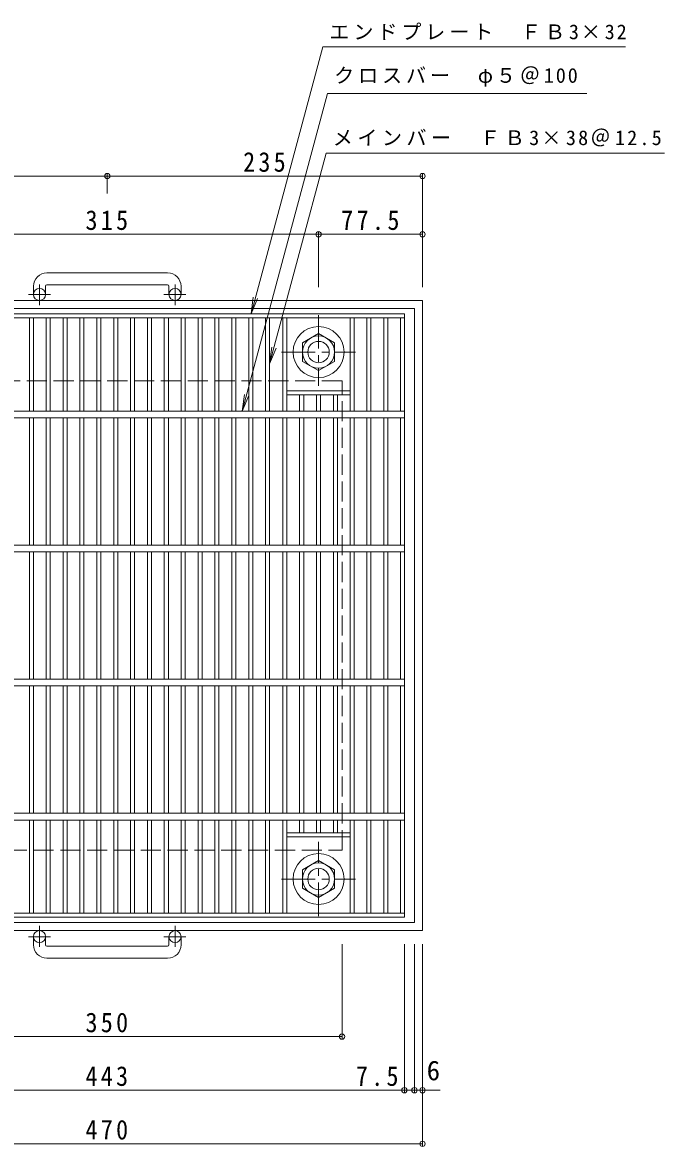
# Model space of a CAD drawing. Units: millimetres at full size, sheet at 1:5. Extents: x -767 to 798, y -688 to 573.
# Drawn here: x -386 to 93, y -265 to 573 of the extents above; entities that cross this region are included whole.
import ezdxf
from ezdxf.enums import TextEntityAlignment as Align

# ---------------------------------------------------------------- set-up
doc = ezdxf.new("R2010")
doc.units = ezdxf.units.MM
doc.header["$LTSCALE"] = 5
doc.header["$PDMODE"] = 32
doc.header["$PDSIZE"] = 4
doc.linetypes.add('CHAIN1', pattern=[8, 5, -1, 1, -1])
doc.linetypes.add('DASHED3', pattern=[4, 3, -1])
for name, color, linetype, lineweight in [('E-1', 2, 'Continuous', 9), ('E-2', 3, 'Continuous', 9), ('E-4', 7, 'Continuous', 9), ('E-5', 7, 'Continuous', 9)]:
    doc.layers.add(name, color=color, linetype=linetype, lineweight=lineweight)
doc.styles.add('ＭＳ ゴシック', font='')
doc.styles.get('ＭＳ ゴシック').set_extended_font_data('MS Gothic')

msp = doc.modelspace()

# ---------------------------------------------------------------- linework, layer by layer
at = {"layer": 'E-1'}
for p, q in [((-277.517, 386.546), (-367.517, 386.546)), ((-367.517, 377.546), (-277.517, 377.546)), ((-377.517, 376.546), (-377.517, 370.446)), ((-368.517, 376.546), (-368.517, 370.446)), ((-276.517, 376.546), (-276.517, 370.446)), ((-267.517, 376.546), (-267.517, 370.446)), ((-87.517, 365.946), (-557.517, 365.946)), ((-87.517, 365.946), (-87.517, -104.054)), ((-93.517, 359.946), (-551.517, 359.946)), ((-93.517, 359.946), (-93.517, -98.054)), ((-177.017, 334.375), (-165.017, 341.303)), ((-165.017, 341.303), (-153.017, 334.375)), ((-177.017, 320.518), (-177.017, 334.375)), ((-153.017, 334.375), (-153.017, 320.518)), ((-165.017, 313.59), (-177.017, 320.518)), ((-153.017, 320.518), (-165.017, 313.59)), ((-165.077, -51.697), (-177.077, -58.626)), ((-177.017, -58.626), (-177.017, -72.482)), ((-153.077, -58.626), (-165.077, -51.697)), ((-153.017, -72.482), (-153.017, -58.626)), ((-177.017, -72.482), (-165.017, -79.411)), ((-165.017, -79.411), (-153.017, -72.482)), ((-93.517, -98.054), (-551.517, -98.054)), ((-87.517, -104.054), (-557.517, -104.054)), ((-377.517, -114.654), (-377.517, -108.554)), ((-368.517, -114.654), (-368.517, -108.554)), ((-276.517, -114.654), (-276.517, -108.554)), ((-267.517, -114.654), (-267.517, -108.554)), ((-367.517, -115.654), (-277.517, -115.654)), ((-277.517, -124.653), (-367.517, -124.653))]:
    msp.add_line(p, q, dxfattribs=at)
at = {"layer": 'E-1', "linetype": 'CHAIN1'}
for p, q in [((-373.017, 362.339), (-373.017, 377.936)), ((-272.017, 362.339), (-272.017, 377.936)), ((-364.854, 370.446), (-381.261, 370.446)), ((-263.854, 370.446), (-280.261, 370.446)), ((-165.017, 355.084), (-165.017, 302.31)), ((-192.653, 327.447), (-137.38, 327.447)), ((-165.017, -93.191), (-165.017, -37.918)), ((-192.653, -65.555), (-137.38, -65.555)), ((-373.017, -100.446), (-373.017, -116.043)), ((-272.017, -100.446), (-272.017, -116.043)), ((-364.854, -108.554), (-381.261, -108.554)), ((-263.854, -108.554), (-280.261, -108.554))]:
    msp.add_line(p, q, dxfattribs=at)
at = {"layer": 'E-1', "linetype": 'DASHED3'}
for p, q in [((-147.517, 305.946), (-497.517, 305.946)), ((-147.517, -44.054), (-147.517, 305.946)), ((-497.517, -44.054), (-147.517, -44.054))]:
    msp.add_line(p, q, dxfattribs=at)
at = {"layer": 'E-1'}
for centre, radius in [((-373.017, 370.446), 4.5), ((-272.017, 370.446), 4.5), ((-165.017, 327.447), 19), ((-165.017, 327.447), 12), ((-165.017, 327.447), 8), ((-165.017, -65.555), 19), ((-165.017, -65.555), 12), ((-165.017, -65.555), 8), ((-373.017, -108.554), 4.5), ((-272.017, -108.554), 4.5)]:
    msp.add_circle(centre, radius, dxfattribs=at)
for centre, radius, start, end in [((-367.517, 376.546), 10, 90, 180), ((-277.517, 376.546), 10, 0, 90), ((-367.517, 376.546), 1, 90, 180), ((-277.517, 376.546), 1, 0, 90), ((-367.517, -114.654), 10, 180, 270), ((-367.517, -114.654), 1, 180, 270), ((-277.517, -114.654), 1, 270, 0), ((-277.517, -114.654), 10, 270, 0)]:
    msp.add_arc(centre, radius, start, end, dxfattribs=at)
at = {"layer": 'E-2'}
for p, q in [((-544.017, 355.946), (-101.017, 355.946)), ((-544.017, 352.946), (-101.017, 352.946)), ((-380.627, 283.447), (-380.627, 352.946)), ((-377.627, 283.447), (-377.627, 352.946)), ((-368.047, 283.447), (-368.047, 352.946)), ((-365.047, 283.447), (-365.047, 352.946)), ((-355.467, 283.447), (-355.467, 352.946)), ((-352.467, 283.447), (-352.467, 352.946)), ((-342.887, 283.447), (-342.887, 352.946)), ((-339.887, 283.447), (-339.887, 352.946)), ((-330.307, 283.447), (-330.307, 352.946)), ((-327.307, 283.447), (-327.307, 352.946)), ((-317.727, 283.447), (-317.727, 352.946)), ((-314.727, 283.447), (-314.727, 352.946)), ((-305.147, 283.447), (-305.147, 352.946)), ((-302.147, 283.447), (-302.147, 352.946)), ((-292.567, 283.447), (-292.567, 352.946)), ((-289.567, 283.447), (-289.567, 352.946)), ((-279.987, 283.447), (-279.987, 352.946)), ((-276.987, 283.447), (-276.987, 352.946)), ((-267.407, 283.447), (-267.407, 352.946)), ((-264.407, 283.447), (-264.407, 352.946)), ((-254.827, 283.447), (-254.827, 352.946)), ((-251.827, 283.447), (-251.827, 352.946)), ((-242.247, 283.447), (-242.247, 352.946)), ((-239.247, 283.447), (-239.247, 352.946)), ((-229.667, 283.447), (-229.667, 352.946)), ((-226.667, 283.447), (-226.667, 352.946)), ((-217.087, 283.447), (-217.087, 352.946)), ((-214.087, 283.447), (-214.087, 352.946)), ((-204.507, 283.447), (-204.507, 352.946)), ((-201.507, 283.447), (-201.507, 352.946)), ((-191.677, 283.447), (-191.677, 352.946)), ((-188.677, 283.447), (-188.677, 352.946)), ((-141.357, 283.447), (-141.357, 352.946)), ((-138.357, 283.447), (-138.357, 352.946)), ((-128.977, 283.447), (-128.977, 352.946)), ((-125.977, 283.447), (-125.977, 352.946)), ((-116.397, 283.447), (-116.397, 352.946)), ((-113.397, 283.447), (-113.397, 352.946)), ((-104.017, 283.447), (-104.017, 352.946)), ((-101.017, -94.054), (-101.017, 355.946)), ((-188.677, 298.446), (-141.357, 298.446)), ((-188.677, 295.446), (-141.357, 295.446)), ((-179.097, 283.447), (-179.097, 295.446)), ((-176.097, 283.447), (-176.097, 295.446)), ((-166.517, 283.447), (-166.517, 295.446)), ((-163.517, 283.447), (-163.517, 295.446)), ((-153.937, 283.447), (-153.937, 295.446)), ((-150.937, 283.447), (-150.937, 295.446)), ((-544.017, 283.447), (-101.017, 283.447)), ((-544.017, 278.447), (-101.017, 278.447)), ((-380.627, 278.447), (-380.627, 183.447)), ((-377.627, 278.447), (-377.627, 183.447)), ((-368.047, 278.447), (-368.047, 183.447)), ((-365.047, 278.447), (-365.047, 183.447)), ((-355.467, 278.447), (-355.467, 183.447)), ((-352.467, 278.447), (-352.467, 183.447)), ((-342.887, 278.447), (-342.887, 183.447)), ((-339.887, 278.447), (-339.887, 183.447)), ((-330.307, 278.447), (-330.307, 183.447)), ((-327.307, 278.447), (-327.307, 183.447)), ((-317.727, 278.447), (-317.727, 183.447)), ((-314.727, 278.447), (-314.727, 183.447)), ((-305.147, 278.447), (-305.147, 183.447)), ((-302.147, 278.447), (-302.147, 183.447)), ((-292.567, 278.447), (-292.567, 183.447)), ((-289.567, 278.447), (-289.567, 183.447)), ((-279.987, 278.447), (-279.987, 183.447)), ((-276.987, 278.447), (-276.987, 183.447)), ((-267.407, 278.447), (-267.407, 183.447)), ((-264.407, 278.447), (-264.407, 183.447)), ((-254.827, 278.447), (-254.827, 183.447)), ((-251.827, 278.447), (-251.827, 183.447)), ((-242.247, 278.447), (-242.247, 183.447)), ((-239.247, 278.447), (-239.247, 183.447)), ((-229.667, 278.447), (-229.667, 183.447)), ((-226.667, 278.447), (-226.667, 183.447)), ((-217.087, 278.447), (-217.087, 183.447)), ((-214.087, 278.447), (-214.087, 183.447)), ((-204.507, 278.447), (-204.507, 183.447)), ((-201.507, 278.447), (-201.507, 183.447)), ((-191.677, 278.447), (-191.677, 183.447)), ((-188.677, 278.447), (-188.677, 183.447)), ((-179.097, 278.447), (-179.097, 183.447)), ((-176.097, 278.447), (-176.097, 183.447)), ((-166.517, 278.447), (-166.517, 183.447)), ((-163.517, 278.447), (-163.517, 183.447)), ((-153.937, 278.447), (-153.937, 183.447)), ((-150.937, 278.447), (-150.937, 183.447)), ((-141.357, 278.447), (-141.357, 183.447)), ((-138.357, 278.447), (-138.357, 183.447)), ((-128.977, 278.447), (-128.977, 183.447)), ((-125.977, 278.447), (-125.977, 183.447)), ((-116.397, 278.447), (-116.397, 183.447)), ((-113.397, 278.447), (-113.397, 183.447)), ((-104.017, 278.447), (-104.017, 183.447)), ((-544.017, 183.447), (-101.017, 183.447)), ((-544.017, 178.447), (-101.017, 178.447)), ((-380.627, 178.447), (-380.627, 83.447)), ((-377.627, 178.447), (-377.627, 83.447)), ((-368.047, 178.447), (-368.047, 83.447)), ((-365.047, 178.447), (-365.047, 83.447)), ((-355.467, 178.447), (-355.467, 83.447)), ((-352.467, 178.447), (-352.467, 83.447)), ((-342.887, 178.447), (-342.887, 83.447)), ((-339.887, 178.447), (-339.887, 83.447)), ((-330.307, 178.447), (-330.307, 83.447)), ((-327.307, 178.447), (-327.307, 83.447)), ((-317.727, 178.447), (-317.727, 83.447)), ((-314.727, 178.447), (-314.727, 83.447)), ((-305.147, 178.447), (-305.147, 83.447)), ((-302.147, 178.447), (-302.147, 83.447)), ((-292.567, 178.447), (-292.567, 83.447)), ((-289.567, 178.447), (-289.567, 83.447)), ((-279.987, 178.447), (-279.987, 83.447)), ((-276.987, 178.447), (-276.987, 83.447)), ((-267.407, 178.447), (-267.407, 83.447)), ((-264.407, 178.447), (-264.407, 83.447)), ((-254.827, 178.447), (-254.827, 83.447)), ((-251.827, 178.447), (-251.827, 83.447)), ((-242.247, 178.447), (-242.247, 83.447)), ((-239.247, 178.447), (-239.247, 83.447)), ((-229.667, 178.447), (-229.667, 83.447)), ((-226.667, 178.447), (-226.667, 83.447)), ((-217.087, 178.447), (-217.087, 83.447)), ((-214.087, 178.447), (-214.087, 83.447)), ((-204.507, 178.447), (-204.507, 83.447)), ((-201.507, 178.447), (-201.507, 83.447)), ((-191.677, 178.447), (-191.677, 83.447)), ((-188.677, 178.447), (-188.677, 83.447)), ((-179.097, 178.447), (-179.097, 83.447)), ((-176.097, 178.447), (-176.097, 83.447)), ((-166.517, 178.447), (-166.517, 83.447)), ((-163.517, 178.447), (-163.517, 83.447)), ((-153.937, 178.447), (-153.937, 83.447)), ((-150.937, 178.447), (-150.937, 83.447)), ((-141.357, 178.447), (-141.357, 83.447)), ((-138.357, 178.447), (-138.357, 83.447)), ((-128.977, 178.447), (-128.977, 83.447)), ((-125.977, 178.447), (-125.977, 83.447)), ((-116.397, 178.447), (-116.397, 83.447)), ((-113.397, 178.447), (-113.397, 83.447)), ((-104.017, 178.447), (-104.017, 83.447)), ((-544.017, 83.447), (-101.017, 83.447)), ((-544.017, 78.447), (-101.017, 78.447)), ((-380.627, 78.447), (-380.627, -16.553)), ((-377.627, 78.447), (-377.627, -16.553)), ((-368.047, 78.447), (-368.047, -16.553)), ((-365.047, 78.447), (-365.047, -16.553)), ((-355.467, 78.447), (-355.467, -16.553)), ((-352.467, 78.447), (-352.467, -16.553)), ((-342.887, 78.447), (-342.887, -16.553)), ((-339.887, 78.447), (-339.887, -16.553)), ((-330.307, 78.447), (-330.307, -16.553)), ((-327.307, 78.447), (-327.307, -16.553)), ((-317.727, 78.447), (-317.727, -16.553)), ((-314.727, 78.447), (-314.727, -16.553)), ((-305.147, 78.447), (-305.147, -16.553)), ((-302.147, 78.447), (-302.147, -16.553)), ((-292.567, 78.447), (-292.567, -16.553)), ((-289.567, 78.447), (-289.567, -16.553)), ((-279.987, 78.447), (-279.987, -16.553)), ((-276.987, 78.447), (-276.987, -16.553)), ((-267.407, 78.447), (-267.407, -16.553)), ((-264.407, 78.447), (-264.407, -16.553)), ((-254.827, 78.447), (-254.827, -16.553)), ((-251.827, 78.447), (-251.827, -16.553)), ((-242.247, 78.447), (-242.247, -16.553)), ((-239.247, 78.447), (-239.247, -16.553)), ((-229.667, 78.447), (-229.667, -16.553)), ((-226.667, 78.447), (-226.667, -16.553)), ((-217.087, 78.447), (-217.087, -16.553)), ((-214.087, 78.447), (-214.087, -16.553)), ((-204.507, 78.447), (-204.507, -16.553)), ((-201.507, 78.447), (-201.507, -16.553)), ((-191.677, 78.447), (-191.677, -16.553)), ((-188.677, 78.447), (-188.677, -16.553)), ((-179.097, 78.447), (-179.097, -16.553)), ((-176.097, 78.447), (-176.097, -16.553)), ((-166.517, 78.447), (-166.517, -16.553)), ((-163.517, 78.447), (-163.517, -16.553)), ((-153.937, 78.447), (-153.937, -16.553)), ((-150.937, 78.447), (-150.937, -16.553)), ((-141.357, 78.447), (-141.357, -16.553)), ((-138.357, 78.447), (-138.357, -16.553)), ((-128.977, 78.447), (-128.977, -16.553)), ((-125.977, 78.447), (-125.977, -16.553)), ((-116.397, 78.447), (-116.397, -16.553)), ((-113.397, 78.447), (-113.397, -16.553)), ((-104.017, 78.447), (-104.017, -16.553)), ((-544.017, -16.553), (-101.017, -16.553)), ((-544.017, -21.553), (-101.017, -21.553)), ((-380.627, -21.553), (-380.627, -91.054)), ((-377.627, -21.553), (-377.627, -91.054)), ((-368.047, -21.553), (-368.047, -91.054)), ((-365.047, -21.553), (-365.047, -91.054)), ((-355.467, -21.553), (-355.467, -91.054)), ((-352.467, -21.553), (-352.467, -91.054)), ((-342.887, -21.553), (-342.887, -91.054)), ((-339.887, -21.553), (-339.887, -91.054)), ((-330.307, -21.553), (-330.307, -91.054)), ((-327.307, -21.553), (-327.307, -91.054)), ((-317.727, -21.553), (-317.727, -91.054)), ((-314.727, -21.553), (-314.727, -91.054)), ((-305.147, -21.553), (-305.147, -91.054)), ((-302.147, -21.553), (-302.147, -91.054)), ((-292.567, -21.553), (-292.567, -91.054)), ((-289.567, -21.553), (-289.567, -91.054)), ((-279.987, -21.553), (-279.987, -91.054)), ((-276.987, -21.553), (-276.987, -91.054)), ((-267.407, -21.553), (-267.407, -91.054)), ((-264.407, -21.553), (-264.407, -91.054)), ((-254.827, -21.553), (-254.827, -91.054)), ((-251.827, -21.553), (-251.827, -91.054)), ((-242.247, -21.553), (-242.247, -91.054)), ((-239.247, -21.553), (-239.247, -91.054)), ((-229.667, -21.553), (-229.667, -91.054)), ((-226.667, -21.553), (-226.667, -91.054)), ((-217.087, -21.553), (-217.087, -91.054)), ((-214.087, -21.553), (-214.087, -91.054)), ((-204.507, -21.553), (-204.507, -91.054)), ((-201.507, -21.553), (-201.507, -91.054)), ((-191.677, -21.553), (-191.677, -91.054)), ((-188.677, -21.553), (-188.677, -91.054)), ((-179.097, -21.553), (-179.097, -31.054)), ((-176.097, -21.553), (-176.097, -31.054)), ((-166.517, -21.553), (-166.517, -31.054)), ((-163.517, -21.553), (-163.517, -31.054)), ((-153.937, -21.553), (-153.937, -31.054)), ((-150.937, -21.553), (-150.937, -31.054)), ((-141.357, -21.553), (-141.357, -91.054)), ((-138.357, -21.553), (-138.357, -91.054)), ((-128.977, -21.553), (-128.977, -91.054)), ((-125.977, -21.553), (-125.977, -91.054)), ((-116.397, -21.553), (-116.397, -91.054)), ((-113.397, -21.553), (-113.397, -91.054)), ((-104.017, -21.553), (-104.017, -91.054)), ((-188.677, -31.054), (-141.357, -31.054)), ((-188.677, -34.054), (-141.357, -34.054)), ((-544.017, -91.054), (-101.017, -91.054)), ((-544.017, -94.054), (-101.017, -94.054))]:
    msp.add_line(p, q, dxfattribs=at)
at = {"layer": 'E-4'}
for p, q in [((-557.517, 458.697), (-322.517, 458.697)), ((-322.517, 460.197), (-322.517, 445.748)), ((-322.517, 458.697), (-87.517, 458.697)), ((-87.517, 460.197), (-87.517, 375.946)), ((-165.017, 416.821), (-165.017, 375.946)), ((-165.017, 415.321), (-87.517, 415.321)), ((-147.517, -184.554), (-147.517, -114.054)), ((-101.017, -224.554), (-101.017, -114.054)), ((-93.517, -224.554), (-93.517, -114.054)), ((-87.517, -264.554), (-87.517, -114.054)), ((-497.517, -183.054), (-147.517, -183.054)), ((-544.017, -223.054), (-101.017, -223.054)), ((-101.017, -223.054), (-93.517, -223.054)), ((-93.517, -223.054), (-87.517, -223.054)), ((-87.517, -223.054), (-74.394, -223.054)), ((-557.517, -263.054), (-87.517, -263.054))]:
    msp.add_line(p, q, dxfattribs=at)
msp.add_lwpolyline([(-557.517, 415.321), (-480.017, 415.321), (-165.017, 415.321)], dxfattribs=at)
for p in [(-322.517, 458.697), (-87.517, 458.697), (-165.017, 415.321), (-87.517, 415.321), (-147.517, -183.054), (-101.017, -223.054), (-93.517, -223.054), (-87.517, -223.054), (-87.517, -263.054)]:
    msp.add_point(p, dxfattribs=at)
at = {"layer": 'E-5'}
for p, q in [((-201.507, 318.704), (-159.421, 475.771)), ((-159.421, 475.771), (92.921, 475.771)), ((-215.299, 355.946), (-213.668, 368.34)), ((-215.299, 355.946), (-210.516, 367.495)), ((-201.507, 318.704), (-199.875, 331.097)), ((-201.507, 318.704), (-196.723, 330.252)), ((-221.866, 283.447), (-220.234, 295.84)), ((-221.866, 283.447), (-217.082, 294.995))]:
    msp.add_line(p, q, dxfattribs=at)
for points in [[(-215.299, 355.946), (-161.925, 555.14), (63.918, 555.14)], [(-221.866, 283.447), (-158.409, 520.271), (35.061, 520.271)]]:
    msp.add_lwpolyline(points, dxfattribs=at)

# ---------------------------------------------------------------- texts
at = {"layer": 'E-4', "color": 2, "style": 'ＭＳ ゴシック'}
msp.add_text('6', height=14.66, dxfattribs=at).set_placement((-84.394, -220.054), align=Align.BOTTOM_LEFT)
at = {"layer": 'E-4', "color": 2, "char_height": 14.66, "attachment_point": 7, "style": 'ＭＳ ゴシック'}
for s, insert in [('\\T1.27;\\W0.9;235', (-221.267, 461.697)), ('\\T1.27;\\W0.9;315', (-338.767, 418.321)), ('\\T1.28;\\W0.9;77.5', (-148.142, 418.321)), ('\\T1.27;\\W0.9;350', (-338.767, -180.054)), ('\\T1.27;\\W0.9;443', (-338.767, -220.054)), ('\\T1.27;\\W0.9;7.5', (-137.179, -220.054)), ('\\T1.27;\\W0.9;470', (-338.767, -260.054))]:
    msp.add_mtext(s, dxfattribs=dict(at, insert=insert))
at = {"layer": 'E-5', "char_height": 11, "attachment_point": 7, "style": 'ＭＳ ゴシック'}
for s, insert in [('\\T1.19;エンドプレート\u3000ＦＢ3×32', (-156.925, 560.14)), ('\\T1.19;クロスバー\u3000φ５＠100', (-153.409, 525.271)), ('\\T1.22;メインバー\u3000ＦＢ3×38＠12.5', (-154.421, 480.771))]:
    msp.add_mtext(s, dxfattribs=dict(at, insert=insert))

doc.saveas('drawing.dxf')
